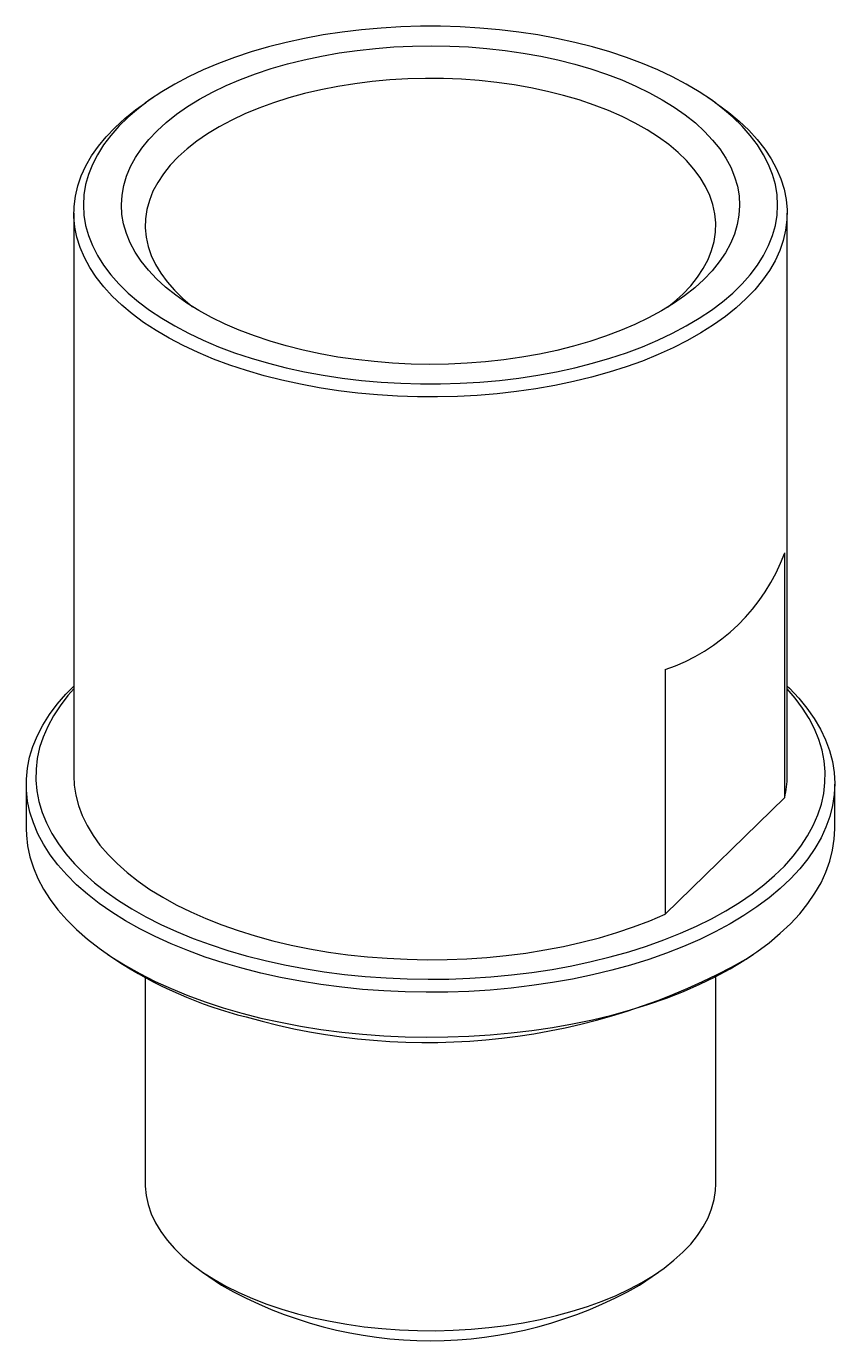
# Paper-space layout '_Trimetrisch' of a CAD drawing. Header units: millimetres. Extents: x -8.5 to 8.5, y -10.6 to 17.
import ezdxf

# ---------------------------------------------------------------- set-up
doc = ezdxf.new("R2010")
doc.units = ezdxf.units.MM

psp = doc.layouts.new('_Trimetrisch')

# ---------------------------------------------------------------- linework, layer by layer
at = {"color": 7, "linetype": 'Continuous', "lineweight": 25}
for p, q in [((-5.835, 15.545), (-5.995, 15.436)), ((5.995, 15.436), (5.835, 15.545)), ((-7.5, 13.115), (-7.5, 1.286)), ((7.5, 1.286), (7.5, 13.115)), ((7.448, 0.83), (7.448, 5.973)), ((4.934, 3.52), (4.934, -1.623)), ((-8.5, 1.114), (-8.5, 0.171)), ((8.5, 0.171), (8.5, 1.114)), ((4.934, -1.623), (7.448, 0.83)), ((-6.795, -2.459), (-6.635, -2.569)), ((6.635, -2.569), (6.795, -2.459)), ((-6, -2.954), (-6, -7.286)), ((6, -7.286), (6, -2.954)), ((-4.796, -9.143), (-4.396, -9.417)), ((4.396, -9.417), (4.796, -9.143))]:
    psp.add_line(p, q, dxfattribs=at)
at = {"color": 7, "linetype": 'Continuous', "lineweight": 25, "flags": 128}
for points in [[(-3.407, 9.961), (-3.033, 9.866), (-2.649, 9.783), (-2.256, 9.71), (-1.856, 9.65), (-1.45, 9.601), (-1.039, 9.565), (-0.625, 9.54), (-0.209, 9.528), (0.208, 9.528), (0.624, 9.54), (1.039, 9.565), (1.449, 9.601), (1.856, 9.65), (2.256, 9.71), (2.648, 9.782), (3.032, 9.866), (3.406, 9.961), (3.77, 10.066), (4.12, 10.182), (4.458, 10.309), (4.78, 10.445), (5.087, 10.59), (5.378, 10.744), (5.651, 10.906), (5.906, 11.076), (6.141, 11.253), (6.356, 11.437), (6.551, 11.627), (6.724, 11.822), (6.875, 12.023), (7.004, 12.227), (7.11, 12.434), (7.193, 12.645), (7.252, 12.857), (7.288, 13.071), (7.3, 13.286), (7.288, 13.501), (7.252, 13.715), (7.193, 13.927), (7.11, 14.138), (7.004, 14.345), (6.876, 14.549), (6.724, 14.75), (6.551, 14.945), (6.357, 15.135), (6.141, 15.319), (5.906, 15.496), (5.651, 15.666), (5.378, 15.828), (5.088, 15.982), (4.781, 16.127), (4.458, 16.263), (4.121, 16.39), (3.77, 16.506), (3.407, 16.611), (3.033, 16.706), (2.649, 16.79), (2.256, 16.862), (1.856, 16.922), (1.45, 16.971), (1.039, 17.008), (0.625, 17.032), (0.209, 17.044), (-0.208, 17.044), (-0.624, 17.032), (-1.039, 17.008), (-1.449, 16.971), (-1.856, 16.922), (-2.256, 16.862), (-2.648, 16.79), (-3.032, 16.706), (-3.406, 16.611), (-3.77, 16.506), (-4.12, 16.39), (-4.458, 16.264), (-4.78, 16.128), (-5.087, 15.982), (-5.378, 15.828), (-5.651, 15.666), (-5.906, 15.496), (-6.141, 15.319), (-6.356, 15.135), (-6.551, 14.945), (-6.724, 14.75), (-6.875, 14.55), (-7.004, 14.345), (-7.11, 14.138), (-7.193, 13.927), (-7.252, 13.715), (-7.288, 13.501), (-7.3, 13.286), (-7.288, 13.072), (-7.252, 12.858), (-7.193, 12.645), (-7.11, 12.435), (-7.004, 12.227), (-6.876, 12.023), (-6.724, 11.823), (-6.551, 11.627), (-6.357, 11.437), (-6.141, 11.254), (-5.906, 11.076), (-5.651, 10.906), (-5.378, 10.744), (-5.088, 10.59), (-4.781, 10.445), (-4.458, 10.309), (-4.121, 10.183), (-3.77, 10.066), (-3.407, 9.961)], [(-3.034, 10.325), (-3.375, 10.425), (-3.704, 10.535), (-4.02, 10.655), (-4.321, 10.785), (-4.606, 10.924), (-4.875, 11.072), (-5.126, 11.227), (-5.358, 11.391), (-5.57, 11.561), (-5.762, 11.737), (-5.933, 11.919), (-6.083, 12.106), (-6.21, 12.297), (-6.315, 12.492), (-6.396, 12.69), (-6.454, 12.89), (-6.489, 13.091), (-6.5, 13.294), (-6.487, 13.496), (-6.451, 13.697), (-6.391, 13.897), (-6.308, 14.095), (-6.201, 14.289), (-6.072, 14.48), (-5.921, 14.667), (-5.749, 14.848), (-5.555, 15.024), (-5.341, 15.194), (-5.108, 15.357), (-4.856, 15.512), (-4.586, 15.659), (-4.299, 15.797), (-3.997, 15.926), (-3.68, 16.045), (-3.35, 16.155), (-3.008, 16.254), (-2.654, 16.342), (-2.291, 16.419), (-1.92, 16.484), (-1.541, 16.538), (-1.157, 16.58), (-0.769, 16.61), (-0.378, 16.628), (0.014, 16.634), (0.407, 16.627), (0.798, 16.609), (1.186, 16.578), (1.57, 16.535), (1.948, 16.48), (2.318, 16.414), (2.681, 16.336), (3.034, 16.247), (3.375, 16.147), (3.704, 16.037), (4.02, 15.917), (4.321, 15.787), (4.606, 15.648), (4.875, 15.5), (5.126, 15.345), (5.358, 15.182), (5.57, 15.012), (5.762, 14.835), (5.933, 14.653), (6.083, 14.466), (6.21, 14.275), (6.315, 14.08), (6.396, 13.882), (6.454, 13.682), (6.489, 13.481), (6.5, 13.279), (6.487, 13.077), (6.451, 12.875), (6.391, 12.675), (6.308, 12.478), (6.201, 12.283), (6.072, 12.092), (5.921, 11.905), (5.749, 11.724), (5.555, 11.548), (5.341, 11.378), (5.108, 11.216), (4.856, 11.061), (4.586, 10.914), (4.299, 10.775), (3.997, 10.646), (3.68, 10.527), (3.35, 10.417), (3.008, 10.318), (2.654, 10.23), (2.291, 10.153), (1.92, 10.088), (1.541, 10.034), (1.157, 9.992), (0.769, 9.962), (0.378, 9.944), (-0.014, 9.938), (-0.407, 9.945), (-0.798, 9.964), (-1.186, 9.995), (-1.57, 10.037), (-1.948, 10.092), (-2.318, 10.159), (-2.681, 10.236), (-3.034, 10.325)], [(4.985, 11.138), (5.12, 11.247), (5.307, 11.415), (5.472, 11.59), (5.616, 11.769), (5.737, 11.953), (5.836, 12.14), (5.912, 12.33), (5.965, 12.523), (5.994, 12.716), (5.999, 12.91), (5.981, 13.104), (5.939, 13.297), (5.874, 13.488), (5.785, 13.677), (5.674, 13.863), (5.54, 14.044), (5.384, 14.221), (5.208, 14.392), (5.01, 14.558), (4.793, 14.716), (4.557, 14.868), (4.303, 15.011), (4.032, 15.146), (3.745, 15.272), (3.443, 15.388), (3.128, 15.495), (2.8, 15.591), (2.461, 15.676), (2.113, 15.75), (1.756, 15.812), (1.393, 15.863), (1.023, 15.902), (0.65, 15.93), (0.274, 15.945), (-0.103, 15.947), (-0.479, 15.938), (-0.854, 15.916), (-1.225, 15.883), (-1.591, 15.837), (-1.951, 15.78), (-2.304, 15.711), (-2.647, 15.631), (-2.98, 15.54), (-3.301, 15.438), (-3.609, 15.326), (-3.903, 15.205), (-4.181, 15.074), (-4.443, 14.934), (-4.688, 14.786), (-4.914, 14.631), (-5.12, 14.468), (-5.307, 14.3), (-5.472, 14.125), (-5.616, 13.946), (-5.737, 13.762), (-5.836, 13.575), (-5.912, 13.385), (-5.965, 13.192), (-5.994, 12.999), (-5.999, 12.805), (-5.981, 12.611), (-5.939, 12.418), (-5.874, 12.227), (-5.785, 12.038), (-5.674, 11.852), (-5.54, 11.671), (-5.384, 11.494), (-5.208, 11.323), (-5.01, 11.157), (-4.985, 11.138)], [(-3.5, 9.698), (-3.867, 9.805), (-4.221, 9.922), (-4.562, 10.049), (-4.888, 10.185), (-5.2, 10.331), (-5.495, 10.485), (-5.772, 10.648), (-6.032, 10.819), (-6.272, 10.997), (-6.493, 11.181), (-6.693, 11.372), (-6.872, 11.568), (-7.03, 11.769), (-7.165, 11.974), (-7.278, 12.182), (-7.368, 12.394), (-7.435, 12.608), (-7.479, 12.823), (-7.499, 13.04), (-7.495, 13.257), (-7.468, 13.473), (-7.417, 13.688), (-7.343, 13.901), (-7.246, 14.112), (-7.126, 14.32), (-6.983, 14.524), (-6.819, 14.723), (-6.633, 14.917), (-6.426, 15.106), (-6.2, 15.289), (-5.995, 15.436)], [(5.995, 15.436), (6.032, 15.41), (6.272, 15.233), (6.493, 15.048), (6.693, 14.858), (6.872, 14.662), (7.03, 14.461), (7.165, 14.256), (7.278, 14.047), (7.368, 13.835), (7.435, 13.621), (7.479, 13.406), (7.499, 13.189), (7.495, 12.973), (7.468, 12.757), (7.417, 12.541), (7.343, 12.328), (7.246, 12.117), (7.126, 11.91), (6.983, 11.706), (6.819, 11.506), (6.633, 11.312), (6.426, 11.123), (6.2, 10.941), (5.953, 10.765), (5.688, 10.597), (5.405, 10.437), (5.105, 10.285), (4.789, 10.142), (4.458, 10.008), (4.112, 9.884), (3.754, 9.771), (3.384, 9.667), (3.004, 9.575), (2.614, 9.494), (2.215, 9.424), (1.81, 9.366), (1.399, 9.32), (0.984, 9.285), (0.565, 9.263), (0.145, 9.253), (-0.276, 9.254), (-0.695, 9.269), (-1.113, 9.295), (-1.527, 9.333), (-1.936, 9.383), (-2.34, 9.445), (-2.736, 9.518), (-3.123, 9.603), (-3.5, 9.698)], [(-3.967, -2.758), (-4.358, -2.644), (-4.737, -2.521), (-5.103, -2.387), (-5.455, -2.243), (-5.791, -2.09), (-6.111, -1.928), (-6.415, -1.758), (-6.7, -1.58), (-6.967, -1.394), (-7.214, -1.201), (-7.441, -1.002), (-7.648, -0.796), (-7.833, -0.586), (-7.996, -0.371), (-8.137, -0.151), (-8.255, 0.072), (-8.351, 0.298), (-8.423, 0.526), (-8.471, 0.756), (-8.496, 0.986), (-8.498, 1.217), (-8.475, 1.448), (-8.429, 1.678), (-8.36, 1.906), (-8.267, 2.133), (-8.151, 2.356), (-8.012, 2.576), (-7.852, 2.791), (-7.669, 3.003), (-7.5, 3.174)], [(-7.5, 3.117), (-7.626, 2.973), (-7.79, 2.761), (-7.931, 2.546), (-8.05, 2.327), (-8.146, 2.104), (-8.219, 1.88), (-8.269, 1.654), (-8.295, 1.427), (-8.298, 1.199), (-8.278, 0.972), (-8.233, 0.745), (-8.166, 0.52), (-8.075, 0.298), (-7.962, 0.078), (-7.825, -0.139), (-7.667, -0.351), (-7.487, -0.559), (-7.286, -0.762), (-7.064, -0.959), (-6.822, -1.149), (-6.561, -1.333), (-6.281, -1.509), (-5.983, -1.677), (-5.668, -1.837), (-5.338, -1.988), (-4.992, -2.13), (-4.632, -2.261), (-4.259, -2.383), (-3.874, -2.495)], [(7.5, 3.174), (7.547, 3.128), (7.743, 2.92), (7.917, 2.707), (8.069, 2.49), (8.199, 2.269), (8.306, 2.044), (8.39, 1.817), (8.45, 1.588), (8.487, 1.358), (8.5, 1.127), (8.489, 0.896), (8.455, 0.665), (8.397, 0.436), (8.316, 0.209), (8.212, -0.016), (8.085, -0.238), (7.935, -0.456), (7.763, -0.669), (7.569, -0.878), (7.355, -1.08), (7.119, -1.277), (6.864, -1.468), (6.59, -1.65), (6.298, -1.826), (5.988, -1.993), (5.661, -2.151), (5.319, -2.301), (4.961, -2.44), (4.59, -2.57), (4.206, -2.69), (3.81, -2.799), (3.404, -2.897), (2.988, -2.984), (2.564, -3.06), (2.133, -3.123), (1.696, -3.176), (1.254, -3.216), (0.808, -3.244), (0.361, -3.26), (-0.088, -3.263), (-0.536, -3.255), (-0.983, -3.234), (-1.428, -3.201), (-1.868, -3.157), (-2.303, -3.1), (-2.731, -3.031), (-3.152, -2.951), (-3.565, -2.86), (-3.967, -2.758)], [(-3.874, -2.495), (-3.477, -2.596), (-3.071, -2.686), (-2.657, -2.764), (-2.234, -2.831), (-1.806, -2.887), (-1.372, -2.93), (-0.934, -2.962), (-0.494, -2.981), (-0.052, -2.989), (0.389, -2.984), (0.83, -2.968), (1.268, -2.939), (1.703, -2.898), (2.133, -2.845), (2.557, -2.781), (2.974, -2.705), (3.382, -2.618), (3.78, -2.52), (4.168, -2.411), (4.544, -2.291), (4.908, -2.162), (5.257, -2.022), (5.591, -1.874), (5.91, -1.716), (6.212, -1.55), (6.496, -1.375), (6.762, -1.193), (7.008, -1.005), (7.235, -0.809), (7.441, -0.608), (7.626, -0.401), (7.79, -0.19), (7.931, 0.026), (8.05, 0.245), (8.146, 0.467), (8.219, 0.692), (8.269, 0.918), (8.295, 1.145), (8.298, 1.373), (8.278, 1.6), (8.233, 1.826), (8.166, 2.051), (8.075, 2.274), (7.962, 2.494), (7.825, 2.71), (7.667, 2.923), (7.5, 3.117)], [(-7.5, 1.286), (-7.491, 1.094), (-7.458, 0.879), (-7.402, 0.664), (-7.323, 0.452), (-7.221, 0.242), (-7.097, 0.036), (-6.95, -0.167), (-6.781, -0.365), (-6.591, -0.558), (-6.38, -0.745), (-6.15, -0.925), (-5.9, -1.099), (-5.632, -1.265), (-5.346, -1.424), (-5.043, -1.573), (-4.725, -1.714), (-4.391, -1.846), (-4.044, -1.967), (-3.684, -2.079), (-3.313, -2.18), (-2.932, -2.27), (-2.541, -2.349), (-2.142, -2.416), (-1.736, -2.472), (-1.325, -2.516), (-0.91, -2.548), (-0.492, -2.569), (-0.073, -2.577), (0.347, -2.573), (0.766, -2.557), (1.182, -2.529), (1.594, -2.489), (2.002, -2.437), (2.403, -2.373), (2.797, -2.298), (3.182, -2.212), (3.557, -2.115), (3.921, -2.007), (4.272, -1.889), (4.611, -1.761), (4.934, -1.623)], [(-8.5, 0.171), (-8.496, 0.043), (-8.471, -0.187), (-8.423, -0.417), (-8.351, -0.645), (-8.255, -0.871), (-8.137, -1.094), (-7.996, -1.313), (-7.833, -1.529), (-7.648, -1.739), (-7.441, -1.944), (-7.214, -2.144), (-6.967, -2.337), (-6.7, -2.523), (-6.415, -2.701), (-6.111, -2.871), (-5.791, -3.033), (-5.455, -3.186), (-5.103, -3.33), (-4.737, -3.463), (-4.358, -3.587), (-3.967, -3.7)], [(-3.967, -3.7), (-3.565, -3.803), (-3.152, -3.894), (-2.731, -3.974), (-2.303, -4.043), (-1.868, -4.099), (-1.428, -4.144), (-0.983, -4.177), (-0.536, -4.198), (-0.088, -4.206), (0.361, -4.202), (0.808, -4.187), (1.254, -4.159), (1.696, -4.118), (2.133, -4.066), (2.564, -4.002), (2.988, -3.927), (3.404, -3.84), (3.81, -3.742), (4.206, -3.633), (4.59, -3.513), (4.961, -3.383), (5.319, -3.243), (5.661, -3.094), (5.988, -2.936), (6.298, -2.769), (6.59, -2.593), (6.864, -2.41), (7.119, -2.22), (7.355, -2.023), (7.569, -1.82), (7.763, -1.612), (7.935, -1.398), (8.085, -1.181), (8.212, -0.959), (8.316, -0.734), (8.397, -0.507), (8.455, -0.278), (8.489, -0.047), (8.5, 0.171)], [(-6, -7.286), (-5.999, -7.339), (-5.981, -7.533), (-5.939, -7.726), (-5.874, -7.917), (-5.785, -8.106), (-5.674, -8.291), (-5.54, -8.472), (-5.384, -8.649), (-5.208, -8.821), (-5.01, -8.986), (-4.793, -9.145), (-4.557, -9.296), (-4.303, -9.44), (-4.032, -9.574), (-3.745, -9.7), (-3.443, -9.817), (-3.128, -9.923), (-2.8, -10.019), (-2.461, -10.104), (-2.113, -10.178), (-1.756, -10.241), (-1.393, -10.292), (-1.023, -10.331), (-0.65, -10.358), (-0.274, -10.373), (0.103, -10.376), (0.479, -10.366), (0.854, -10.345), (1.225, -10.311), (1.591, -10.265), (1.951, -10.208), (2.304, -10.139), (2.647, -10.059), (2.98, -9.968), (3.301, -9.866), (3.609, -9.755), (3.903, -9.633), (4.181, -9.502), (4.443, -9.362), (4.688, -9.215), (4.914, -9.059), (5.12, -8.897), (5.307, -8.728), (5.472, -8.554), (5.616, -8.374), (5.737, -8.19), (5.836, -8.003), (5.912, -7.813), (5.965, -7.621), (5.994, -7.427), (6, -7.286)]]:
    psp.add_lwpolyline(points, dxfattribs=at)
at = {"color": 7, "linetype": 'Continuous', "lineweight": 25}
for centre, radius, start, end in [((3.613, 7.388), 4.088, 288.8643, 339.7458), ((5.483, 1.287), 2.017, 346.9042, 359.9729), ((-1.674, 4.981), 9.034, 236.6899, 255.9054), ((-0.072, 9.414), 13.732, 253.9266, 299.2338), ((0, -1.744), 8.843, 240.1883, 299.8117)]:
    psp.add_arc(centre, radius, start, end, dxfattribs=at)

doc.saveas('drawing.dxf')
